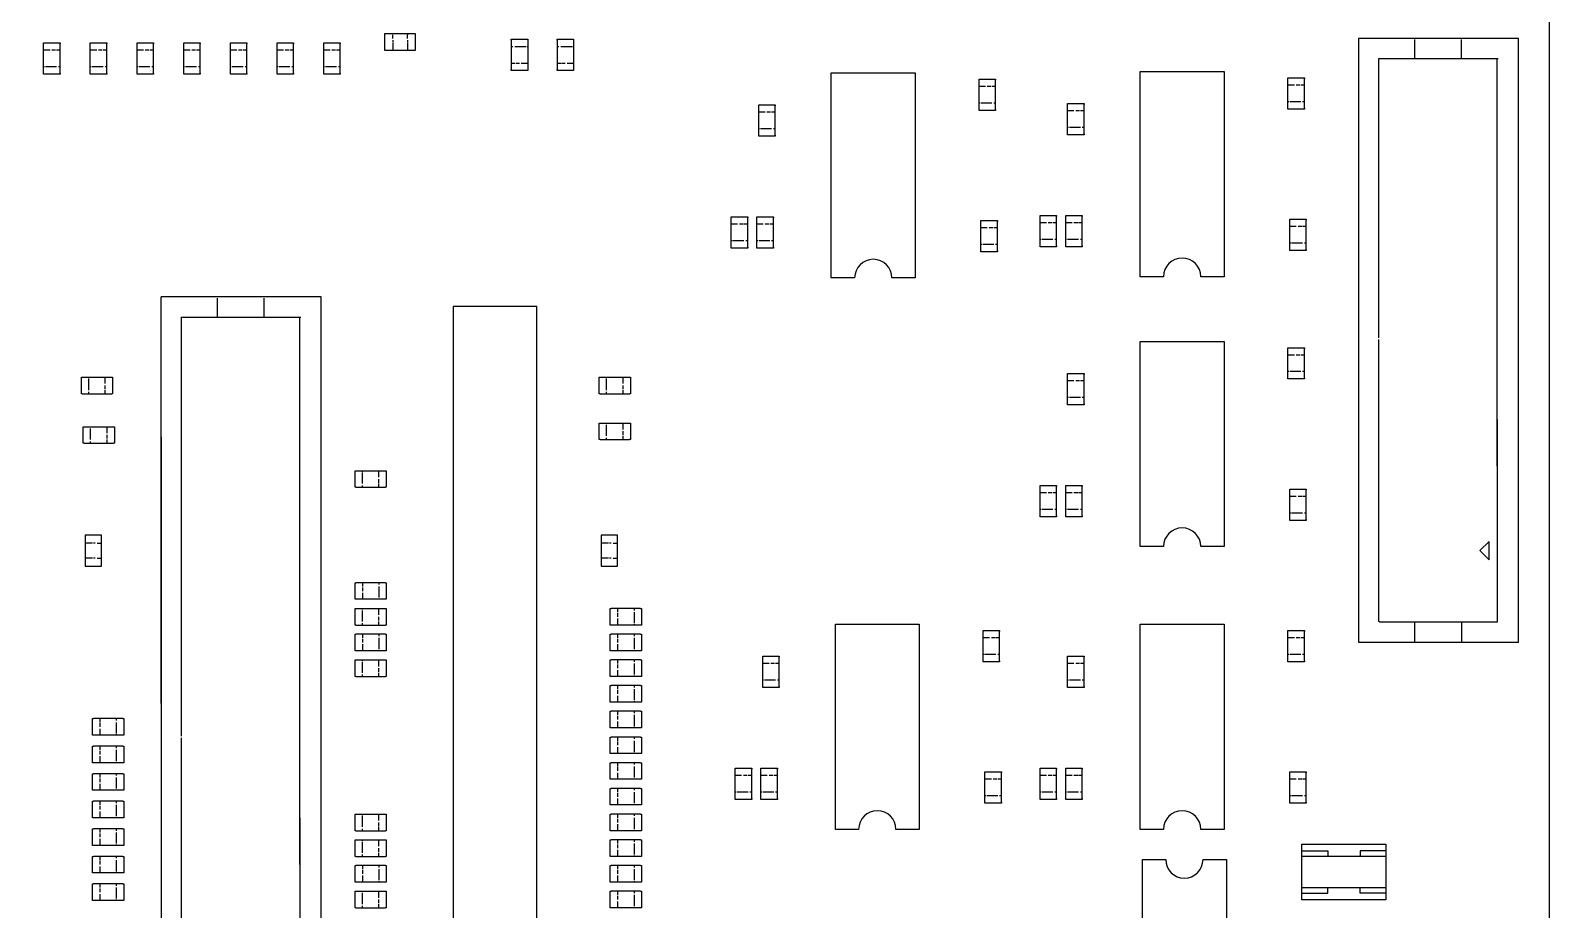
# Model space of a CAD drawing. Extents: x 0 to 180, y 0 to 220.
# Drawn here: x 97.3 to 180, y 97.3 to 145.2 of the extents above; entities that cross this region are included whole.
import ezdxf

# ---------------------------------------------------------------- set-up
doc = ezdxf.new("R2010")
doc.units = 0
doc.layers.add('PNPTOOLNIKO', color=7, linetype='CONTINUOUS')

msp = doc.modelspace()

# ---------------------------------------------------------------- linework, layer by layer
at = {"layer": 'PNPTOOLNIKO'}
for points in [[(180, 0), (180, 220), (0, 220), (0, 0)], [(124.85, 93.6), (124.85, 130.2), (120.3, 130.2), (120.3, 93.6)], [(176.2, 116.9), (176.7, 116.4), (176.7, 117.4)]]:
    msp.add_lwpolyline(points, close=True, dxfattribs=at)
for points in [[(116.55, 144.6), (116.55, 144.15), (118.25, 144.15), (118.25, 145.05), (116.55, 145.05), (116.55, 144.6)], [(117, 144.8), (117, 145)], [(117.8, 145.05), (117.8, 145)], [(117.8, 144.8), (117.8, 145)], [(178.3, 144.8), (169.6, 144.8), (169.59, 144.79), (169.59, 111.92), (178.31, 111.92), (178.31, 144.79), (178.3, 144.8)], [(97.992, 142.9), (97.992, 144.55), (98.892, 144.55), (98.892, 144.5)], [(98.342, 144.15), (97.992, 144.15)], [(98.642, 144.15), (98.442, 144.15)], [(98.892, 144.15), (98.692, 144.15)], [(98.892, 142.9), (98.892, 144.5)], [(100.534, 142.9), (100.534, 144.55), (101.434, 144.55), (101.434, 144.5)], [(100.884, 144.15), (100.534, 144.15)], [(101.184, 144.15), (100.984, 144.15)], [(101.434, 144.15), (101.234, 144.15)], [(101.434, 142.9), (101.434, 144.5)], [(103.076, 142.9), (103.076, 144.55), (103.976, 144.55), (103.976, 144.5)], [(103.426, 144.15), (103.076, 144.15)], [(103.726, 144.15), (103.526, 144.15)], [(103.976, 144.15), (103.776, 144.15)], [(103.976, 142.9), (103.976, 144.5)], [(105.618, 142.9), (105.618, 144.55), (106.518, 144.55), (106.518, 144.5)], [(105.968, 144.15), (105.618, 144.15)], [(106.268, 144.15), (106.068, 144.15)], [(106.518, 144.15), (106.318, 144.15)], [(106.518, 142.9), (106.518, 144.5)], [(108.16, 142.9), (108.16, 144.55), (109.06, 144.55), (109.06, 144.5)], [(108.51, 144.15), (108.16, 144.15)], [(108.81, 144.15), (108.61, 144.15)], [(109.06, 144.15), (108.86, 144.15)], [(109.06, 142.9), (109.06, 144.5)], [(110.702, 142.9), (110.702, 144.55), (111.602, 144.55), (111.602, 144.5)], [(111.052, 144.15), (110.702, 144.15)], [(111.352, 144.15), (111.152, 144.15)], [(111.602, 144.15), (111.402, 144.15)], [(111.602, 142.9), (111.602, 144.5)], [(113.244, 142.9), (113.244, 144.55), (114.144, 144.55), (114.144, 144.5)], [(113.594, 144.15), (113.244, 144.15)], [(113.894, 144.15), (113.694, 144.15)], [(114.144, 144.15), (113.944, 144.15)], [(114.144, 142.9), (114.144, 144.5)], [(117, 144.7), (117, 144.6)], [(117, 144.55), (117, 144.2)], [(117, 144.2), (117, 144.15)], [(117.8, 144.7), (117.8, 144.6)], [(117.8, 144.55), (117.8, 144.2)], [(123.45, 144.7), (123.45, 144.75), (124.35, 144.75), (124.35, 144.7)], [(124.35, 144.7), (124.35, 143.05), (123.45, 143.05), (123.45, 143.1)], [(123.45, 144.7), (123.45, 143.1)], [(123.45, 144.35), (123.55, 144.35)], [(123.65, 144.35), (124.25, 144.35)], [(124.3, 144.35), (124.35, 144.35)], [(125.95, 144.7), (125.95, 144.75), (126.85, 144.75), (126.85, 144.7)], [(126.85, 144.7), (126.85, 143.05), (125.95, 143.05), (125.95, 143.1)], [(125.95, 144.7), (125.95, 143.1)], [(125.95, 144.35), (126.05, 144.35)], [(126.15, 144.35), (126.75, 144.35)], [(126.8, 144.35), (126.85, 144.35)], [(172.66, 143.66), (172.66, 144.74)], [(175.2, 143.66), (175.2, 144.74)], [(98.042, 143.25), (97.992, 143.25)], [(98.692, 143.25), (98.092, 143.25)], [(98.892, 143.25), (98.792, 143.25)], [(100.584, 143.25), (100.534, 143.25)], [(101.234, 143.25), (100.634, 143.25)], [(101.434, 143.25), (101.334, 143.25)], [(103.126, 143.25), (103.076, 143.25)], [(103.776, 143.25), (103.176, 143.25)], [(103.976, 143.25), (103.876, 143.25)], [(105.668, 143.25), (105.618, 143.25)], [(106.318, 143.25), (105.718, 143.25)], [(106.518, 143.25), (106.418, 143.25)], [(108.21, 143.25), (108.16, 143.25)], [(108.86, 143.25), (108.26, 143.25)], [(109.06, 143.25), (108.96, 143.25)], [(110.752, 143.25), (110.702, 143.25)], [(111.402, 143.25), (110.802, 143.25)], [(111.602, 143.25), (111.502, 143.25)], [(113.294, 143.25), (113.244, 143.25)], [(113.944, 143.25), (113.344, 143.25)], [(114.144, 143.25), (114.044, 143.25)], [(123.45, 143.45), (123.65, 143.45)], [(123.7, 143.45), (123.9, 143.45)], [(124, 143.45), (124.35, 143.45)], [(125.95, 143.45), (126.15, 143.45)], [(126.2, 143.45), (126.4, 143.45)], [(126.5, 143.45), (126.85, 143.45)], [(170.7, 128.5), (170.7, 143.7), (177.2, 143.7)], [(177.15, 121.51), (177.15, 143.66)], [(98.892, 142.9), (98.892, 142.85), (97.992, 142.85), (97.992, 142.9)], [(101.434, 142.9), (101.434, 142.85), (100.534, 142.85), (100.534, 142.9)], [(103.976, 142.9), (103.976, 142.85), (103.076, 142.85), (103.076, 142.9)], [(106.518, 142.9), (106.518, 142.85), (105.618, 142.85), (105.618, 142.9)], [(109.06, 142.9), (109.06, 142.85), (108.16, 142.85), (108.16, 142.9)], [(111.602, 142.9), (111.602, 142.85), (110.702, 142.85), (110.702, 142.9)], [(114.144, 142.9), (114.144, 142.85), (113.244, 142.85), (113.244, 142.9)], [(142.154, 131.752), (140.884, 131.752), (140.884, 142.928), (145.456, 142.928), (145.456, 131.752), (144.186, 131.752)], [(148.93, 140.93), (148.93, 142.58), (149.83, 142.58), (149.83, 142.53)], [(149.83, 140.93), (149.83, 142.53)], [(158.974, 131.822), (157.704, 131.822), (157.704, 142.998), (162.276, 142.998), (162.276, 131.822), (161.006, 131.822)], [(165.75, 141), (165.75, 142.65), (166.65, 142.65), (166.65, 142.6)], [(166.65, 141), (166.65, 142.6)], [(149.28, 142.18), (148.93, 142.18)], [(149.58, 142.18), (149.38, 142.18)], [(149.83, 142.18), (149.63, 142.18)], [(166.1, 142.25), (165.75, 142.25)], [(166.4, 142.25), (166.2, 142.25)], [(166.65, 142.25), (166.45, 142.25)], [(136.93, 139.53), (136.93, 141.18), (137.83, 141.18), (137.83, 141.13)], [(137.28, 140.78), (136.93, 140.78)], [(137.58, 140.78), (137.38, 140.78)], [(137.83, 140.78), (137.63, 140.78)], [(137.83, 139.53), (137.83, 141.13)], [(148.98, 141.28), (148.93, 141.28)], [(149.83, 140.93), (149.83, 140.88), (148.93, 140.88), (148.93, 140.93)], [(149.63, 141.28), (149.03, 141.28)], [(149.83, 141.28), (149.73, 141.28)], [(153.75, 139.6), (153.75, 141.25), (154.65, 141.25), (154.65, 141.2)], [(154.1, 140.85), (153.75, 140.85)], [(154.4, 140.85), (154.2, 140.85)], [(154.65, 140.85), (154.45, 140.85)], [(154.65, 139.6), (154.65, 141.2)], [(165.8, 141.35), (165.75, 141.35)], [(166.65, 141), (166.65, 140.95), (165.75, 140.95), (165.75, 141)], [(166.45, 141.35), (165.85, 141.35)], [(166.65, 141.35), (166.55, 141.35)], [(136.98, 139.88), (136.93, 139.88)], [(137.63, 139.88), (137.03, 139.88)], [(137.83, 139.88), (137.73, 139.88)], [(153.8, 139.95), (153.75, 139.95)], [(154.45, 139.95), (153.85, 139.95)], [(154.65, 139.95), (154.55, 139.95)], [(137.83, 139.53), (137.83, 139.48), (136.93, 139.48), (136.93, 139.53)], [(154.65, 139.6), (154.65, 139.55), (153.75, 139.55), (153.75, 139.6)], [(135.43, 133.43), (135.43, 135.08), (136.33, 135.08), (136.33, 135.03)], [(136.33, 133.43), (136.33, 135.03)], [(136.83, 133.43), (136.83, 135.08), (137.73, 135.08), (137.73, 135.03)], [(137.73, 133.43), (137.73, 135.03)], [(149.03, 133.23), (149.03, 134.88), (149.93, 134.88), (149.93, 134.83)], [(152.25, 133.5), (152.25, 135.15), (153.15, 135.15), (153.15, 135.1)], [(153.15, 133.5), (153.15, 135.1)], [(153.65, 133.5), (153.65, 135.15), (154.55, 135.15), (154.55, 135.1)], [(154.55, 133.5), (154.55, 135.1)], [(165.85, 133.3), (165.85, 134.95), (166.75, 134.95), (166.75, 134.9)], [(166.75, 133.3), (166.75, 134.9)], [(135.78, 134.68), (135.43, 134.68)], [(136.08, 134.68), (135.88, 134.68)], [(136.33, 134.68), (136.13, 134.68)], [(137.18, 134.68), (136.83, 134.68)], [(137.48, 134.68), (137.28, 134.68)], [(137.73, 134.68), (137.53, 134.68)], [(149.38, 134.48), (149.03, 134.48)], [(149.68, 134.48), (149.48, 134.48)], [(149.93, 134.48), (149.73, 134.48)], [(149.93, 133.23), (149.93, 134.83)], [(152.6, 134.75), (152.25, 134.75)], [(152.9, 134.75), (152.7, 134.75)], [(153.15, 134.75), (152.95, 134.75)], [(154, 134.75), (153.65, 134.75)], [(154.3, 134.75), (154.1, 134.75)], [(154.55, 134.75), (154.35, 134.75)], [(166.2, 134.55), (165.85, 134.55)], [(166.5, 134.55), (166.3, 134.55)], [(166.75, 134.55), (166.55, 134.55)], [(135.48, 133.78), (135.43, 133.78)], [(136.33, 133.43), (136.33, 133.38), (135.43, 133.38), (135.43, 133.43)], [(136.13, 133.78), (135.53, 133.78)], [(136.33, 133.78), (136.23, 133.78)], [(136.88, 133.78), (136.83, 133.78)], [(137.73, 133.43), (137.73, 133.38), (136.83, 133.38), (136.83, 133.43)], [(137.53, 133.78), (136.93, 133.78)], [(137.73, 133.78), (137.63, 133.78)], [(149.08, 133.58), (149.03, 133.58)], [(149.93, 133.23), (149.93, 133.18), (149.03, 133.18), (149.03, 133.23)], [(149.73, 133.58), (149.13, 133.58)], [(149.93, 133.58), (149.83, 133.58)], [(152.3, 133.85), (152.25, 133.85)], [(153.15, 133.5), (153.15, 133.45), (152.25, 133.45), (152.25, 133.5)], [(152.95, 133.85), (152.35, 133.85)], [(153.15, 133.85), (153.05, 133.85)], [(153.7, 133.85), (153.65, 133.85)], [(154.55, 133.5), (154.55, 133.45), (153.65, 133.45), (153.65, 133.5)], [(154.35, 133.85), (153.75, 133.85)], [(154.55, 133.85), (154.45, 133.85)], [(165.9, 133.65), (165.85, 133.65)], [(166.75, 133.3), (166.75, 133.25), (165.85, 133.25), (165.85, 133.3)], [(166.55, 133.65), (165.95, 133.65)], [(166.75, 133.65), (166.65, 133.65)], [(104.39, 108.57), (104.39, 130.72)], [(113.1, 130.72), (104.4, 130.72)], [(113.11, 108.57), (113.11, 130.72)], [(107.46, 129.58), (107.46, 130.66)], [(110, 129.58), (110, 130.66)], [(105.5, 107.48), (105.5, 129.63)], [(105.5, 129.62), (112, 129.62)], [(111.95, 107.45), (111.95, 129.6)], [(158.974, 117.122), (157.704, 117.122), (157.704, 128.298), (162.276, 128.298), (162.276, 117.122), (161.006, 117.122)], [(177.15, 113), (170.75, 113), (170.7, 113.05), (170.7, 128.4)], [(165.75, 126.3), (165.75, 127.95), (166.65, 127.95), (166.65, 127.9)], [(166.1, 127.55), (165.75, 127.55)], [(166.4, 127.55), (166.2, 127.55)], [(166.65, 127.55), (166.45, 127.55)], [(166.65, 126.3), (166.65, 127.9)], [(165.8, 126.65), (165.75, 126.65)], [(166.45, 126.65), (165.85, 126.65)], [(166.65, 126.65), (166.55, 126.65)], [(100.1, 125.45), (100.05, 125.45), (100.05, 126.35), (100.1, 126.35)], [(100.1, 126.35), (101.75, 126.35), (101.75, 125.45), (101.7, 125.45)], [(100.45, 126.3), (100.45, 126.35)], [(100.45, 125.65), (100.45, 126.25)], [(101.35, 126), (101.35, 126.35)], [(101.35, 125.7), (101.35, 125.9)], [(128.3, 125.45), (128.25, 125.45), (128.25, 126.35), (128.3, 126.35)], [(128.3, 126.35), (129.95, 126.35), (129.95, 125.45), (129.9, 125.45)], [(128.65, 126.3), (128.65, 126.35)], [(128.65, 125.65), (128.65, 126.25)], [(129.55, 126), (129.55, 126.35)], [(129.55, 125.7), (129.55, 125.9)], [(153.75, 124.9), (153.75, 126.55), (154.65, 126.55), (154.65, 126.5)], [(154.1, 126.15), (153.75, 126.15)], [(154.4, 126.15), (154.2, 126.15)], [(154.65, 126.15), (154.45, 126.15)], [(154.65, 124.9), (154.65, 126.5)], [(166.65, 126.3), (166.65, 126.25), (165.75, 126.25), (165.75, 126.3)], [(100.1, 125.45), (101.7, 125.45)], [(100.45, 125.45), (100.45, 125.55)], [(101.35, 125.45), (101.35, 125.65)], [(128.3, 125.45), (129.9, 125.45)], [(128.65, 125.45), (128.65, 125.55)], [(129.55, 125.45), (129.55, 125.65)], [(153.8, 125.25), (153.75, 125.25)], [(154.45, 125.25), (153.85, 125.25)], [(154.65, 125.25), (154.55, 125.25)], [(154.65, 124.9), (154.65, 124.85), (153.75, 124.85), (153.75, 124.9)], [(100.2, 122.75), (100.15, 122.75), (100.15, 123.65), (100.2, 123.65)], [(100.2, 123.65), (101.85, 123.65), (101.85, 122.75), (101.8, 122.75)], [(100.55, 123.6), (100.55, 123.65)], [(100.55, 122.95), (100.55, 123.55)], [(101.45, 123.3), (101.45, 123.65)], [(128.3, 122.95), (128.25, 122.95), (128.25, 123.85), (128.3, 123.85)], [(128.3, 123.85), (129.95, 123.85), (129.95, 122.95), (129.9, 122.95)], [(128.65, 123.8), (128.65, 123.85)], [(128.65, 123.15), (128.65, 123.75)], [(129.55, 123.5), (129.55, 123.85)], [(129.55, 123.2), (129.55, 123.4)], [(177.15, 124.05), (177.15, 113)], [(100.2, 122.75), (101.8, 122.75)], [(100.55, 122.75), (100.55, 122.85)], [(101.45, 123), (101.45, 123.2)], [(101.45, 122.75), (101.45, 122.95)], [(104.4, 123.1), (104.39, 123.09), (104.39, 90.22), (113.11, 90.22), (113.11, 123.09), (113.1, 123.1)], [(128.3, 122.95), (129.9, 122.95)], [(128.65, 122.95), (128.65, 123.05)], [(129.55, 122.95), (129.55, 123.15)], [(105.5, 106.8), (105.5, 122)], [(111.95, 99.81), (111.95, 121.96)], [(115, 120.35), (114.95, 120.35), (114.95, 121.25), (115, 121.25)], [(115, 121.25), (116.65, 121.25), (116.65, 120.35), (116.6, 120.35)], [(115.35, 121.2), (115.35, 121.25)], [(115.35, 120.55), (115.35, 121.15)], [(116.25, 120.9), (116.25, 121.25)], [(116.25, 120.6), (116.25, 120.8)], [(115, 120.35), (116.6, 120.35)], [(115.35, 120.35), (115.35, 120.45)], [(116.25, 120.35), (116.25, 120.55)], [(152.25, 118.8), (152.25, 120.45), (153.15, 120.45), (153.15, 120.4)], [(152.6, 120.05), (152.25, 120.05)], [(152.9, 120.05), (152.7, 120.05)], [(153.15, 120.05), (152.95, 120.05)], [(153.15, 118.8), (153.15, 120.4)], [(153.65, 118.8), (153.65, 120.45), (154.55, 120.45), (154.55, 120.4)], [(154, 120.05), (153.65, 120.05)], [(154.3, 120.05), (154.1, 120.05)], [(154.55, 120.05), (154.35, 120.05)], [(154.55, 118.8), (154.55, 120.4)], [(165.85, 118.6), (165.85, 120.25), (166.75, 120.25), (166.75, 120.2)], [(166.75, 118.6), (166.75, 120.2)], [(152.3, 119.15), (152.25, 119.15)], [(152.95, 119.15), (152.35, 119.15)], [(153.15, 119.15), (153.05, 119.15)], [(153.7, 119.15), (153.65, 119.15)], [(154.35, 119.15), (153.75, 119.15)], [(154.55, 119.15), (154.45, 119.15)], [(166.2, 119.85), (165.85, 119.85)], [(166.5, 119.85), (166.3, 119.85)], [(166.75, 119.85), (166.55, 119.85)], [(153.15, 118.8), (153.15, 118.75), (152.25, 118.75), (152.25, 118.8)], [(154.55, 118.8), (154.55, 118.75), (153.65, 118.75), (153.65, 118.8)], [(165.9, 118.95), (165.85, 118.95)], [(166.75, 118.6), (166.75, 118.55), (165.85, 118.55), (165.85, 118.6)], [(166.55, 118.95), (165.95, 118.95)], [(166.75, 118.95), (166.65, 118.95)], [(100.7, 117.75), (100.25, 117.75), (100.25, 116.05), (101.15, 116.05), (101.15, 117.75), (100.7, 117.75)], [(128.8, 117.75), (128.35, 117.75), (128.35, 116.05), (129.25, 116.05), (129.25, 117.75), (128.8, 117.75)], [(100.3, 117.3), (100.25, 117.3)], [(100.65, 117.3), (100.3, 117.3)], [(100.8, 117.3), (100.7, 117.3)], [(100.9, 117.3), (101.1, 117.3)], [(128.4, 117.3), (128.35, 117.3)], [(128.75, 117.3), (128.4, 117.3)], [(128.9, 117.3), (128.8, 117.3)], [(129, 117.3), (129.2, 117.3)], [(100.65, 116.5), (100.3, 116.5)], [(100.8, 116.5), (100.7, 116.5)], [(100.9, 116.5), (101.1, 116.5)], [(101.15, 116.5), (101.1, 116.5)], [(128.75, 116.5), (128.4, 116.5)], [(128.9, 116.5), (128.8, 116.5)], [(129, 116.5), (129.2, 116.5)], [(129.25, 116.5), (129.2, 116.5)], [(116.6, 114.25), (114.95, 114.25), (114.95, 115.15), (115, 115.15)], [(116.6, 115.15), (115, 115.15)], [(115.35, 115.15), (115.35, 114.95)], [(116.25, 115.15), (116.25, 115.05)], [(116.6, 115.15), (116.65, 115.15), (116.65, 114.25), (116.6, 114.25)], [(115.35, 114.9), (115.35, 114.7)], [(115.35, 114.6), (115.35, 114.25)], [(116.25, 114.95), (116.25, 114.35)], [(116.25, 114.3), (116.25, 114.25)], [(115, 112.85), (114.95, 112.85), (114.95, 113.75), (115, 113.75)], [(115, 113.75), (116.65, 113.75), (116.65, 112.85), (116.6, 112.85)], [(115.35, 113.7), (115.35, 113.75)], [(115.35, 113.05), (115.35, 113.65)], [(116.25, 113.4), (116.25, 113.75)], [(130.5, 112.85), (128.85, 112.85), (128.85, 113.75), (128.9, 113.75)], [(130.5, 113.75), (128.9, 113.75)], [(129.25, 113.75), (129.25, 113.55)], [(129.25, 113.5), (129.25, 113.3)], [(130.15, 113.75), (130.15, 113.65)], [(130.15, 113.55), (130.15, 112.95)], [(130.5, 113.75), (130.55, 113.75), (130.55, 112.85), (130.5, 112.85)], [(115, 112.85), (116.6, 112.85)], [(115.35, 112.85), (115.35, 112.95)], [(116.25, 113.1), (116.25, 113.3)], [(116.25, 112.85), (116.25, 113.05)], [(129.25, 113.2), (129.25, 112.85)], [(130.15, 112.9), (130.15, 112.85)], [(142.374, 101.722), (141.104, 101.722), (141.104, 112.898), (145.676, 112.898), (145.676, 101.722), (144.406, 101.722)], [(149.15, 110.9), (149.15, 112.55), (150.05, 112.55), (150.05, 112.5)], [(158.974, 101.722), (157.704, 101.722), (157.704, 112.898), (162.276, 112.898), (162.276, 101.722), (161.006, 101.722)], [(165.75, 110.9), (165.75, 112.55), (166.65, 112.55), (166.65, 112.5)], [(172.66, 111.92), (172.66, 113)], [(175.2, 113), (175.2, 111.92)], [(116.6, 111.45), (114.95, 111.45), (114.95, 112.35), (115, 112.35)], [(116.6, 112.35), (115, 112.35)], [(115.35, 112.35), (115.35, 112.15)], [(115.35, 112.1), (115.35, 111.9)], [(115.35, 111.8), (115.35, 111.45)], [(116.25, 112.35), (116.25, 112.25)], [(116.25, 112.15), (116.25, 111.55)], [(116.6, 112.35), (116.65, 112.35), (116.65, 111.45), (116.6, 111.45)], [(130.5, 111.45), (128.85, 111.45), (128.85, 112.35), (128.9, 112.35)], [(130.5, 112.35), (128.9, 112.35)], [(129.25, 112.35), (129.25, 112.15)], [(129.25, 112.1), (129.25, 111.9)], [(129.25, 111.8), (129.25, 111.45)], [(130.15, 112.35), (130.15, 112.25)], [(130.15, 112.15), (130.15, 111.55)], [(130.5, 112.35), (130.55, 112.35), (130.55, 111.45), (130.5, 111.45)], [(149.5, 112.15), (149.15, 112.15)], [(149.8, 112.15), (149.6, 112.15)], [(150.05, 112.15), (149.85, 112.15)], [(150.05, 110.9), (150.05, 112.5)], [(166.1, 112.15), (165.75, 112.15)], [(166.4, 112.15), (166.2, 112.15)], [(166.65, 112.15), (166.45, 112.15)], [(166.65, 110.9), (166.65, 112.5)], [(115, 110.05), (114.95, 110.05), (114.95, 110.95), (115, 110.95)], [(115, 110.95), (116.65, 110.95), (116.65, 110.05), (116.6, 110.05)], [(115.35, 110.9), (115.35, 110.95)], [(116.25, 111.5), (116.25, 111.45)], [(116.25, 110.6), (116.25, 110.95)], [(130.5, 110.05), (128.85, 110.05), (128.85, 110.95), (128.9, 110.95)], [(130.5, 110.95), (128.9, 110.95)], [(129.25, 110.95), (129.25, 110.75)], [(130.15, 111.5), (130.15, 111.45)], [(130.15, 110.95), (130.15, 110.85)], [(130.5, 110.95), (130.55, 110.95), (130.55, 110.05), (130.5, 110.05)], [(137.15, 109.5), (137.15, 111.15), (138.05, 111.15), (138.05, 111.1)], [(138.05, 109.5), (138.05, 111.1)], [(149.2, 111.25), (149.15, 111.25)], [(150.05, 110.9), (150.05, 110.85), (149.15, 110.85), (149.15, 110.9)], [(149.85, 111.25), (149.25, 111.25)], [(150.05, 111.25), (149.95, 111.25)], [(153.75, 109.5), (153.75, 111.15), (154.65, 111.15), (154.65, 111.1)], [(154.65, 109.5), (154.65, 111.1)], [(165.8, 111.25), (165.75, 111.25)], [(166.65, 110.9), (166.65, 110.85), (165.75, 110.85), (165.75, 110.9)], [(166.45, 111.25), (165.85, 111.25)], [(166.65, 111.25), (166.55, 111.25)], [(115, 110.05), (116.6, 110.05)], [(115.35, 110.25), (115.35, 110.85)], [(115.35, 110.05), (115.35, 110.15)], [(116.25, 110.3), (116.25, 110.5)], [(116.25, 110.05), (116.25, 110.25)], [(129.25, 110.7), (129.25, 110.5)], [(129.25, 110.4), (129.25, 110.05)], [(130.15, 110.75), (130.15, 110.15)], [(130.15, 110.1), (130.15, 110.05)], [(137.5, 110.75), (137.15, 110.75)], [(137.8, 110.75), (137.6, 110.75)], [(138.05, 110.75), (137.85, 110.75)], [(154.1, 110.75), (153.75, 110.75)], [(154.4, 110.75), (154.2, 110.75)], [(154.65, 110.75), (154.45, 110.75)], [(130.5, 108.65), (128.85, 108.65), (128.85, 109.55), (128.9, 109.55)], [(130.5, 109.55), (128.9, 109.55)], [(129.25, 109.55), (129.25, 109.35)], [(129.25, 109.3), (129.25, 109.1)], [(130.15, 109.55), (130.15, 109.45)], [(130.15, 109.35), (130.15, 108.75)], [(130.5, 109.55), (130.55, 109.55), (130.55, 108.65), (130.5, 108.65)], [(137.2, 109.85), (137.15, 109.85)], [(138.05, 109.5), (138.05, 109.45), (137.15, 109.45), (137.15, 109.5)], [(137.85, 109.85), (137.25, 109.85)], [(138.05, 109.85), (137.95, 109.85)], [(153.8, 109.85), (153.75, 109.85)], [(154.65, 109.5), (154.65, 109.45), (153.75, 109.45), (153.75, 109.5)], [(154.45, 109.85), (153.85, 109.85)], [(154.65, 109.85), (154.55, 109.85)], [(129.25, 109), (129.25, 108.65)], [(130.15, 108.7), (130.15, 108.65)], [(102.3, 106.85), (100.65, 106.85), (100.65, 107.75), (100.7, 107.75)], [(102.3, 107.75), (100.7, 107.75)], [(101.05, 107.75), (101.05, 107.55)], [(101.95, 107.75), (101.95, 107.65)], [(101.95, 107.55), (101.95, 106.95)], [(102.3, 107.75), (102.35, 107.75), (102.35, 106.85), (102.3, 106.85)], [(130.5, 107.25), (128.85, 107.25), (128.85, 108.15), (128.9, 108.15)], [(130.5, 108.15), (128.9, 108.15)], [(129.25, 108.15), (129.25, 107.95)], [(129.25, 107.9), (129.25, 107.7)], [(129.25, 107.6), (129.25, 107.25)], [(130.15, 108.15), (130.15, 108.05)], [(130.15, 107.95), (130.15, 107.35)], [(130.5, 108.15), (130.55, 108.15), (130.55, 107.25), (130.5, 107.25)], [(101.05, 107.5), (101.05, 107.3)], [(101.05, 107.2), (101.05, 106.85)], [(101.95, 106.9), (101.95, 106.85)], [(130.5, 105.85), (128.85, 105.85), (128.85, 106.75), (128.9, 106.75)], [(130.5, 106.75), (128.9, 106.75)], [(129.25, 106.75), (129.25, 106.55)], [(130.15, 107.3), (130.15, 107.25)], [(130.15, 106.75), (130.15, 106.65)], [(130.5, 106.75), (130.55, 106.75), (130.55, 105.85), (130.5, 105.85)], [(102.3, 105.35), (100.65, 105.35), (100.65, 106.25), (100.7, 106.25)], [(102.3, 106.25), (100.7, 106.25)], [(101.05, 106.25), (101.05, 106.05)], [(101.05, 106), (101.05, 105.8)], [(101.95, 106.25), (101.95, 106.15)], [(101.95, 106.05), (101.95, 105.45)], [(102.3, 106.25), (102.35, 106.25), (102.35, 105.35), (102.3, 105.35)], [(111.95, 91.3), (105.55, 91.3), (105.5, 91.35), (105.5, 106.7)], [(129.25, 106.5), (129.25, 106.3)], [(129.25, 106.2), (129.25, 105.85)], [(130.15, 106.55), (130.15, 105.95)], [(130.15, 105.9), (130.15, 105.85)], [(101.05, 105.7), (101.05, 105.35)], [(101.95, 105.4), (101.95, 105.35)], [(130.5, 104.45), (128.85, 104.45), (128.85, 105.35), (128.9, 105.35)], [(130.5, 105.35), (128.9, 105.35)], [(129.25, 105.35), (129.25, 105.15)], [(129.25, 105.1), (129.25, 104.9)], [(130.15, 105.35), (130.15, 105.25)], [(130.15, 105.15), (130.15, 104.55)], [(130.5, 105.35), (130.55, 105.35), (130.55, 104.45), (130.5, 104.45)], [(102.3, 103.85), (100.65, 103.85), (100.65, 104.75), (100.7, 104.75)], [(102.3, 104.75), (100.7, 104.75)], [(101.05, 104.75), (101.05, 104.55)], [(101.05, 104.5), (101.05, 104.3)], [(101.95, 104.75), (101.95, 104.65)], [(101.95, 104.55), (101.95, 103.95)], [(102.3, 104.75), (102.35, 104.75), (102.35, 103.85), (102.3, 103.85)], [(129.25, 104.8), (129.25, 104.45)], [(130.15, 104.5), (130.15, 104.45)], [(135.65, 103.4), (135.65, 105.05), (136.55, 105.05), (136.55, 105)], [(136, 104.65), (135.65, 104.65)], [(136.3, 104.65), (136.1, 104.65)], [(136.55, 104.65), (136.35, 104.65)], [(136.55, 103.4), (136.55, 105)], [(137.05, 103.4), (137.05, 105.05), (137.95, 105.05), (137.95, 105)], [(137.4, 104.65), (137.05, 104.65)], [(137.7, 104.65), (137.5, 104.65)], [(137.95, 104.65), (137.75, 104.65)], [(137.95, 103.4), (137.95, 105)], [(149.25, 103.2), (149.25, 104.85), (150.15, 104.85), (150.15, 104.8)], [(149.6, 104.45), (149.25, 104.45)], [(149.9, 104.45), (149.7, 104.45)], [(150.15, 104.45), (149.95, 104.45)], [(150.15, 103.2), (150.15, 104.8)], [(152.25, 103.4), (152.25, 105.05), (153.15, 105.05), (153.15, 105)], [(152.6, 104.65), (152.25, 104.65)], [(152.9, 104.65), (152.7, 104.65)], [(153.15, 104.65), (152.95, 104.65)], [(153.15, 103.4), (153.15, 105)], [(153.65, 103.4), (153.65, 105.05), (154.55, 105.05), (154.55, 105)], [(154, 104.65), (153.65, 104.65)], [(154.3, 104.65), (154.1, 104.65)], [(154.55, 104.65), (154.35, 104.65)], [(154.55, 103.4), (154.55, 105)], [(165.85, 103.2), (165.85, 104.85), (166.75, 104.85), (166.75, 104.8)], [(166.2, 104.45), (165.85, 104.45)], [(166.5, 104.45), (166.3, 104.45)], [(166.75, 104.45), (166.55, 104.45)], [(166.75, 103.2), (166.75, 104.8)], [(101.05, 104.2), (101.05, 103.85)], [(101.95, 103.9), (101.95, 103.85)], [(130.5, 103.05), (128.85, 103.05), (128.85, 103.95), (128.9, 103.95)], [(130.5, 103.95), (128.9, 103.95)], [(129.25, 103.95), (129.25, 103.75)], [(129.25, 103.7), (129.25, 103.5)], [(130.15, 103.95), (130.15, 103.85)], [(130.15, 103.75), (130.15, 103.15)], [(130.5, 103.95), (130.55, 103.95), (130.55, 103.05), (130.5, 103.05)], [(135.7, 103.75), (135.65, 103.75)], [(136.35, 103.75), (135.75, 103.75)], [(136.55, 103.75), (136.45, 103.75)], [(137.1, 103.75), (137.05, 103.75)], [(137.75, 103.75), (137.15, 103.75)], [(137.95, 103.75), (137.85, 103.75)], [(149.3, 103.55), (149.25, 103.55)], [(149.95, 103.55), (149.35, 103.55)], [(150.15, 103.55), (150.05, 103.55)], [(152.3, 103.75), (152.25, 103.75)], [(152.95, 103.75), (152.35, 103.75)], [(153.15, 103.75), (153.05, 103.75)], [(153.7, 103.75), (153.65, 103.75)], [(154.35, 103.75), (153.75, 103.75)], [(154.55, 103.75), (154.45, 103.75)], [(165.9, 103.55), (165.85, 103.55)], [(166.55, 103.55), (165.95, 103.55)], [(166.75, 103.55), (166.65, 103.55)], [(102.3, 102.35), (100.65, 102.35), (100.65, 103.25), (100.7, 103.25)], [(102.3, 103.25), (100.7, 103.25)], [(101.05, 103.25), (101.05, 103.05)], [(101.05, 103), (101.05, 102.8)], [(101.05, 102.7), (101.05, 102.35)], [(101.95, 103.25), (101.95, 103.15)], [(101.95, 103.05), (101.95, 102.45)], [(102.3, 103.25), (102.35, 103.25), (102.35, 102.35), (102.3, 102.35)], [(129.25, 103.4), (129.25, 103.05)], [(130.15, 103.1), (130.15, 103.05)], [(136.55, 103.4), (136.55, 103.35), (135.65, 103.35), (135.65, 103.4)], [(137.95, 103.4), (137.95, 103.35), (137.05, 103.35), (137.05, 103.4)], [(150.15, 103.2), (150.15, 103.15), (149.25, 103.15), (149.25, 103.2)], [(153.15, 103.4), (153.15, 103.35), (152.25, 103.35), (152.25, 103.4)], [(154.55, 103.4), (154.55, 103.35), (153.65, 103.35), (153.65, 103.4)], [(166.75, 103.2), (166.75, 103.15), (165.85, 103.15), (165.85, 103.2)], [(101.95, 102.4), (101.95, 102.35)], [(111.95, 102.35), (111.95, 91.3)], [(115, 101.65), (114.95, 101.65), (114.95, 102.55), (115, 102.55)], [(115, 102.55), (116.65, 102.55), (116.65, 101.65), (116.6, 101.65)], [(115.35, 102.5), (115.35, 102.55)], [(115.35, 101.85), (115.35, 102.45)], [(116.25, 102.2), (116.25, 102.55)], [(116.25, 101.9), (116.25, 102.1)], [(116.25, 101.65), (116.25, 101.85)], [(130.5, 101.65), (128.85, 101.65), (128.85, 102.55), (128.9, 102.55)], [(130.5, 102.55), (128.9, 102.55)], [(129.25, 102.55), (129.25, 102.35)], [(129.25, 102.3), (129.25, 102.1)], [(129.25, 102), (129.25, 101.65)], [(130.15, 102.55), (130.15, 102.45)], [(130.15, 102.35), (130.15, 101.75)], [(130.5, 102.55), (130.55, 102.55), (130.55, 101.65), (130.5, 101.65)], [(102.3, 100.85), (100.65, 100.85), (100.65, 101.75), (100.7, 101.75)], [(102.3, 101.75), (100.7, 101.75)], [(101.05, 101.75), (101.05, 101.55)], [(101.05, 101.5), (101.05, 101.3)], [(101.05, 101.2), (101.05, 100.85)], [(101.95, 101.75), (101.95, 101.65)], [(101.95, 101.55), (101.95, 100.95)], [(102.3, 101.75), (102.35, 101.75), (102.35, 100.85), (102.3, 100.85)], [(115, 100.25), (114.95, 100.25), (114.95, 101.15), (115, 101.15)], [(115, 101.65), (116.6, 101.65)], [(115, 101.15), (116.65, 101.15), (116.65, 100.25), (116.6, 100.25)], [(115.35, 101.65), (115.35, 101.75)], [(115.35, 101.1), (115.35, 101.15)], [(115.35, 100.45), (115.35, 101.05)], [(116.25, 100.8), (116.25, 101.15)], [(130.5, 100.25), (128.85, 100.25), (128.85, 101.15), (128.9, 101.15)], [(130.5, 101.15), (128.9, 101.15)], [(129.25, 101.15), (129.25, 100.95)], [(130.15, 101.7), (130.15, 101.65)], [(130.15, 101.15), (130.15, 101.05)], [(130.15, 100.95), (130.15, 100.35)], [(130.5, 101.15), (130.55, 101.15), (130.55, 100.25), (130.5, 100.25)], [(102.3, 99.35), (100.65, 99.35), (100.65, 100.25), (100.7, 100.25)], [(102.3, 100.25), (100.7, 100.25)], [(101.05, 100.25), (101.05, 100.05)], [(101.95, 100.9), (101.95, 100.85)], [(101.95, 100.25), (101.95, 100.15)], [(102.3, 100.25), (102.35, 100.25), (102.35, 99.35), (102.3, 99.35)], [(115, 100.25), (116.6, 100.25)], [(115.35, 100.25), (115.35, 100.35)], [(116.25, 100.5), (116.25, 100.7)], [(116.25, 100.25), (116.25, 100.45)], [(129.25, 100.9), (129.25, 100.7)], [(129.25, 100.6), (129.25, 100.25)], [(130.15, 100.3), (130.15, 100.25)], [(166.51, 100.92), (171.09, 100.92), (171.09, 97.88), (166.51, 97.88), (166.51, 100.92)], [(166.51, 100.56), (167.92, 100.56), (167.92, 100.27)], [(166.51, 100.27), (171.09, 100.27)], [(171.09, 100.56), (169.68, 100.56), (169.68, 100.27)], [(101.05, 100), (101.05, 99.8)], [(101.05, 99.7), (101.05, 99.35)], [(101.95, 100.05), (101.95, 99.45)], [(101.95, 99.4), (101.95, 99.35)], [(116.6, 98.85), (114.95, 98.85), (114.95, 99.75), (115, 99.75)], [(116.6, 99.75), (115, 99.75)], [(115.35, 99.75), (115.35, 99.55)], [(115.35, 99.5), (115.35, 99.3)], [(116.25, 99.75), (116.25, 99.65)], [(116.25, 99.55), (116.25, 98.95)], [(116.6, 99.75), (116.65, 99.75), (116.65, 98.85), (116.6, 98.85)], [(130.5, 98.85), (128.85, 98.85), (128.85, 99.75), (128.9, 99.75)], [(130.5, 99.75), (128.9, 99.75)], [(129.25, 99.75), (129.25, 99.55)], [(129.25, 99.5), (129.25, 99.3)], [(130.15, 99.75), (130.15, 99.65)], [(130.15, 99.55), (130.15, 98.95)], [(130.5, 99.75), (130.55, 99.75), (130.55, 98.85), (130.5, 98.85)], [(161.126, 100.078), (162.396, 100.078), (162.396, 88.902), (157.824, 88.902), (157.824, 100.078), (159.094, 100.078)], [(102.3, 97.85), (100.65, 97.85), (100.65, 98.75), (100.7, 98.75)], [(102.3, 98.75), (100.7, 98.75)], [(101.05, 98.75), (101.05, 98.55)], [(101.05, 98.5), (101.05, 98.3)], [(101.95, 98.75), (101.95, 98.65)], [(101.95, 98.55), (101.95, 97.95)], [(102.3, 98.75), (102.35, 98.75), (102.35, 97.85), (102.3, 97.85)], [(115.35, 99.2), (115.35, 98.85)], [(116.25, 98.9), (116.25, 98.85)], [(129.25, 99.2), (129.25, 98.85)], [(130.15, 98.9), (130.15, 98.85)], [(171.09, 98.53), (166.51, 98.53)], [(166.51, 98.24), (167.92, 98.24), (167.92, 98.53)], [(171.09, 98.24), (169.68, 98.24), (169.68, 98.53)], [(101.05, 98.2), (101.05, 97.85)], [(101.95, 97.9), (101.95, 97.85)], [(115, 97.45), (114.95, 97.45), (114.95, 98.35), (115, 98.35)], [(115, 98.35), (116.65, 98.35), (116.65, 97.45), (116.6, 97.45)], [(115.35, 98.3), (115.35, 98.35)], [(115.35, 97.65), (115.35, 98.25)], [(116.25, 98), (116.25, 98.35)], [(116.25, 97.7), (116.25, 97.9)], [(116.25, 97.45), (116.25, 97.65)], [(130.5, 97.45), (128.85, 97.45), (128.85, 98.35), (128.9, 98.35)], [(130.5, 98.35), (128.9, 98.35)], [(129.25, 98.35), (129.25, 98.15)], [(129.25, 98.1), (129.25, 97.9)], [(129.25, 97.8), (129.25, 97.45)], [(130.15, 98.35), (130.15, 98.25)], [(130.15, 98.15), (130.15, 97.55)], [(130.5, 98.35), (130.55, 98.35), (130.55, 97.45), (130.5, 97.45)], [(115, 97.45), (116.6, 97.45)], [(115.35, 97.45), (115.35, 97.55)], [(130.15, 97.5), (130.15, 97.45)]]:
    msp.add_lwpolyline(points, dxfattribs=at)
for points in [[(144.186, 131.752, 1), (142.154, 131.752)], [(161.006, 131.822, 1), (158.974, 131.822)], [(161.006, 117.122, 1), (158.974, 117.122)], [(144.406, 101.722, 1), (142.374, 101.722)], [(161.006, 101.722, 1), (158.974, 101.722)], [(159.094, 100.078, 1), (161.126, 100.078)]]:
    msp.add_lwpolyline(points, format="xyb", dxfattribs=at)

doc.saveas('drawing.dxf')
